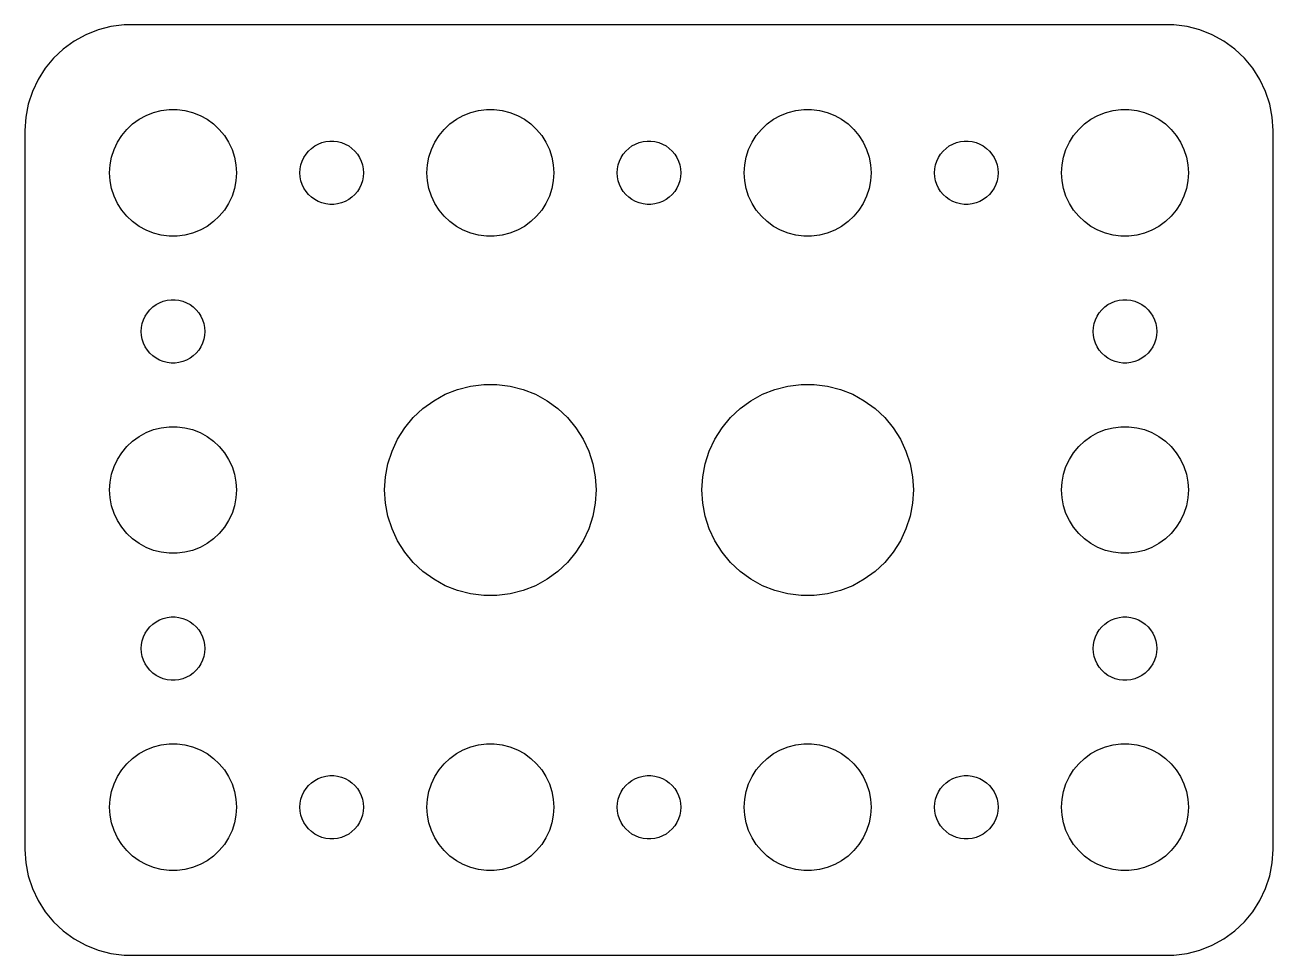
# Model space of a CAD drawing. Header units: metres. Extents: x -29.5 to 29.5, y 32 to 76.
import ezdxf

# ---------------------------------------------------------------- set-up
doc = ezdxf.new("R2010")
doc.units = ezdxf.units.M

msp = doc.modelspace()

# ---------------------------------------------------------------- linework, layer by layer
for p, q in [((-26.6289, 75.5241), (-27.1791, 75.2216)), ((-26.0451, 75.7553), (-26.6289, 75.5241)), ((-25.4369, 75.9114), (-26.0451, 75.7553)), ((-24.8139, 75.9901), (-25.4369, 75.9114)), ((24.8139, 75.9901), (-24.8139, 75.9901)), ((25.4369, 75.9114), (24.8139, 75.9901)), ((26.0451, 75.7553), (25.4369, 75.9114)), ((26.6289, 75.5241), (26.0451, 75.7553)), ((27.1791, 75.2216), (26.6289, 75.5241)), ((-27.1791, 75.2216), (-27.6871, 74.8526)), ((27.6871, 74.8526), (27.1791, 75.2216)), ((-28.1448, 74.4227), (-28.5451, 73.9389)), ((-27.6871, 74.8526), (-28.1448, 74.4227)), ((28.1448, 74.4227), (27.6871, 74.8526)), ((28.5451, 73.9389), (28.1448, 74.4227)), ((-28.5451, 73.9389), (-28.8815, 73.4088)), ((28.8815, 73.4088), (28.5451, 73.9389)), ((-28.8815, 73.4088), (-29.1489, 72.8406)), ((29.1489, 72.8406), (28.8815, 73.4088)), ((-29.1489, 72.8406), (-29.3429, 72.2434)), ((29.3429, 72.2434), (29.1489, 72.8406)), ((-29.3429, 72.2434), (-29.4606, 71.6267)), ((-23.0621, 71.9469), (-22.6884, 71.9941)), ((-22.6884, 71.9941), (-22.3116, 71.9941)), ((-22.3116, 71.9941), (-21.9379, 71.9469)), ((-8.06213, 71.9469), (-7.68837, 71.9941)), ((-7.68837, 71.9941), (-7.31161, 71.9941)), ((-7.31161, 71.9941), (-6.93785, 71.9469)), ((6.93785, 71.9469), (7.31161, 71.9941)), ((7.31161, 71.9941), (7.68837, 71.9941)), ((7.68837, 71.9941), (8.06213, 71.9469)), ((21.9379, 71.9469), (22.3116, 71.9941)), ((22.3116, 71.9941), (22.6884, 71.9941)), ((22.6884, 71.9941), (23.0621, 71.9469)), ((29.4606, 71.6267), (29.3429, 72.2434)), ((-29.4606, 71.6267), (-29.5, 71)), ((-24.4123, 71.3115), (-24.1075, 71.533)), ((-24.1075, 71.533), (-23.7773, 71.7145)), ((-23.7773, 71.7145), (-23.427, 71.8532)), ((-23.427, 71.8532), (-23.0621, 71.9469)), ((-21.9379, 71.9469), (-21.5729, 71.8532)), ((-21.5729, 71.8532), (-21.2227, 71.7145)), ((-21.2227, 71.7145), (-20.8925, 71.533)), ((-20.8925, 71.533), (-20.5877, 71.3115)), ((-9.41226, 71.3115), (-9.10747, 71.533)), ((-9.10747, 71.533), (-8.77733, 71.7145)), ((-8.77733, 71.7145), (-8.42705, 71.8532)), ((-8.42705, 71.8532), (-8.06213, 71.9469)), ((-6.93785, 71.9469), (-6.57294, 71.8532)), ((-6.57294, 71.8532), (-6.22266, 71.7145)), ((-6.22266, 71.7145), (-5.89252, 71.533)), ((-5.89252, 71.533), (-5.58772, 71.3115)), ((5.58772, 71.3115), (5.89252, 71.533)), ((5.89252, 71.533), (6.22266, 71.7145)), ((6.22266, 71.7145), (6.57294, 71.8532)), ((6.57294, 71.8532), (6.93785, 71.9469)), ((8.06213, 71.9469), (8.42705, 71.8532)), ((8.42705, 71.8532), (8.77733, 71.7145)), ((8.77733, 71.7145), (9.10747, 71.533)), ((9.10747, 71.533), (9.41226, 71.3115)), ((20.5877, 71.3115), (20.8925, 71.533)), ((20.8925, 71.533), (21.2227, 71.7145)), ((21.2227, 71.7145), (21.5729, 71.8532)), ((21.5729, 71.8532), (21.9379, 71.9469)), ((23.0621, 71.9469), (23.427, 71.8532)), ((23.427, 71.8532), (23.7773, 71.7145)), ((23.7773, 71.7145), (24.1075, 71.533)), ((24.1075, 71.533), (24.4123, 71.3115)), ((29.5, 71), (29.4606, 71.6267)), ((-29.5, 71), (-29.5, 37)), ((-24.927, 70.7634), (-24.6869, 71.0536)), ((-24.6869, 71.0536), (-24.4123, 71.3115)), ((-20.5877, 71.3115), (-20.3131, 71.0536)), ((-20.3131, 71.0536), (-20.0729, 70.7634)), ((-9.92705, 70.7634), (-9.6869, 71.0536)), ((-9.6869, 71.0536), (-9.41226, 71.3115)), ((-5.58772, 71.3115), (-5.31308, 71.0536)), ((-5.31308, 71.0536), (-5.07294, 70.7634)), ((5.07294, 70.7634), (5.31308, 71.0536)), ((5.31308, 71.0536), (5.58772, 71.3115)), ((9.41226, 71.3115), (9.6869, 71.0536)), ((9.6869, 71.0536), (9.92705, 70.7634)), ((20.0729, 70.7634), (20.3131, 71.0536)), ((20.3131, 71.0536), (20.5877, 71.3115)), ((24.4123, 71.3115), (24.6869, 71.0536)), ((24.6869, 71.0536), (24.927, 70.7634)), ((29.5, 37), (29.5, 71)), ((-25.2893, 70.1044), (-25.1289, 70.4453)), ((-25.1289, 70.4453), (-24.927, 70.7634)), ((-20.0729, 70.7634), (-19.8711, 70.4453)), ((-19.8711, 70.4453), (-19.7107, 70.1044)), ((-15.9561, 70.1558), (-15.8037, 70.2665)), ((-15.8037, 70.2665), (-15.6387, 70.3572)), ((-15.6387, 70.3572), (-15.4635, 70.4266)), ((-15.4635, 70.4266), (-15.2811, 70.4734)), ((-15.2811, 70.4734), (-15.0942, 70.497)), ((-15.0942, 70.497), (-14.9058, 70.497)), ((-14.9058, 70.497), (-14.7189, 70.4734)), ((-14.7189, 70.4734), (-14.5365, 70.4266)), ((-14.5365, 70.4266), (-14.3613, 70.3572)), ((-14.3613, 70.3572), (-14.1963, 70.2665)), ((-14.1963, 70.2665), (-14.0439, 70.1558)), ((-10.2893, 70.1044), (-10.1289, 70.4453)), ((-10.1289, 70.4453), (-9.92705, 70.7634)), ((-5.07294, 70.7634), (-4.87108, 70.4453)), ((-4.87108, 70.4453), (-4.71066, 70.1044)), ((-0.956131, 70.1558), (-0.803726, 70.2665)), ((-0.803726, 70.2665), (-0.638657, 70.3572)), ((-0.638657, 70.3572), (-0.463516, 70.4266)), ((-0.463516, 70.4266), (-0.281067, 70.4734)), ((-0.281067, 70.4734), (-0.094177, 70.497)), ((-0.094177, 70.497), (0.094177, 70.497)), ((0.094177, 70.497), (0.281067, 70.4734)), ((0.281067, 70.4734), (0.463516, 70.4266)), ((0.463516, 70.4266), (0.638657, 70.3572)), ((0.638657, 70.3572), (0.803726, 70.2665)), ((0.803726, 70.2665), (0.956131, 70.1558)), ((4.71066, 70.1044), (4.87108, 70.4453)), ((4.87108, 70.4453), (5.07294, 70.7634)), ((9.92705, 70.7634), (10.1289, 70.4453)), ((10.1289, 70.4453), (10.2893, 70.1044)), ((14.0439, 70.1558), (14.1963, 70.2665)), ((14.1963, 70.2665), (14.3613, 70.3572)), ((14.3613, 70.3572), (14.5365, 70.4266)), ((14.5365, 70.4266), (14.7189, 70.4734)), ((14.7189, 70.4734), (14.9058, 70.497)), ((14.9058, 70.497), (15.0942, 70.497)), ((15.0942, 70.497), (15.2811, 70.4734)), ((15.2811, 70.4734), (15.4635, 70.4266)), ((15.4635, 70.4266), (15.6387, 70.3572)), ((15.6387, 70.3572), (15.8037, 70.2665)), ((15.8037, 70.2665), (15.9561, 70.1558)), ((19.7107, 70.1044), (19.8711, 70.4453)), ((19.8711, 70.4453), (20.0729, 70.7634)), ((24.927, 70.7634), (25.1289, 70.4453)), ((25.1289, 70.4453), (25.2893, 70.1044)), ((-25.4763, 69.376), (-25.4057, 69.7461)), ((-25.4057, 69.7461), (-25.2893, 70.1044)), ((-19.7107, 70.1044), (-19.5942, 69.7461)), ((-19.5942, 69.7461), (-19.5237, 69.376)), ((-16.3947, 69.5522), (-16.3145, 69.7226)), ((-16.3145, 69.7226), (-16.2135, 69.8817)), ((-16.2135, 69.8817), (-16.0934, 70.0268)), ((-16.0934, 70.0268), (-15.9561, 70.1558)), ((-14.0439, 70.1558), (-13.9065, 70.0268)), ((-13.9065, 70.0268), (-13.7865, 69.8817)), ((-13.7865, 69.8817), (-13.6855, 69.7226)), ((-13.6855, 69.7226), (-13.6053, 69.5522)), ((-10.4763, 69.376), (-10.4057, 69.7461)), ((-10.4057, 69.7461), (-10.2893, 70.1044)), ((-4.71066, 70.1044), (-4.59424, 69.7461)), ((-4.59424, 69.7461), (-4.52365, 69.376)), ((-1.39465, 69.5522), (-1.31445, 69.7226)), ((-1.31445, 69.7226), (-1.21352, 69.8817)), ((-1.21352, 69.8817), (-1.09344, 70.0268)), ((-1.09344, 70.0268), (-0.956131, 70.1558)), ((0.956131, 70.1558), (1.09344, 70.0268)), ((1.09344, 70.0268), (1.21352, 69.8817)), ((1.21352, 69.8817), (1.31445, 69.7226)), ((1.31445, 69.7226), (1.39465, 69.5522)), ((4.52365, 69.376), (4.59424, 69.7461)), ((4.59424, 69.7461), (4.71066, 70.1044)), ((10.2893, 70.1044), (10.4057, 69.7461)), ((10.4057, 69.7461), (10.4763, 69.376)), ((13.6053, 69.5522), (13.6855, 69.7226)), ((13.6855, 69.7226), (13.7865, 69.8817)), ((13.7865, 69.8817), (13.9065, 70.0268)), ((13.9065, 70.0268), (14.0439, 70.1558)), ((15.9561, 70.1558), (16.0934, 70.0268)), ((16.0934, 70.0268), (16.2135, 69.8817)), ((16.2135, 69.8817), (16.3145, 69.7226)), ((16.3145, 69.7226), (16.3947, 69.5522)), ((19.5237, 69.376), (19.5942, 69.7461)), ((19.5942, 69.7461), (19.7107, 70.1044)), ((25.2893, 70.1044), (25.4057, 69.7461)), ((25.4057, 69.7461), (25.4763, 69.376)), ((-25.5, 69), (-25.4763, 69.376)), ((-19.5237, 69.376), (-19.5, 69)), ((-16.5, 69), (-16.4882, 69.188)), ((-16.4882, 69.188), (-16.4529, 69.373)), ((-16.4529, 69.373), (-16.3947, 69.5522)), ((-13.6053, 69.5522), (-13.5471, 69.373)), ((-13.5471, 69.373), (-13.5118, 69.188)), ((-13.5118, 69.188), (-13.5, 69)), ((-10.5, 69), (-10.4763, 69.376)), ((-4.52365, 69.376), (-4.5, 69)), ((-1.5, 69), (-1.48816, 69.188)), ((-1.48816, 69.188), (-1.45287, 69.373)), ((-1.45287, 69.373), (-1.39465, 69.5522)), ((1.39465, 69.5522), (1.45287, 69.373)), ((1.45287, 69.373), (1.48816, 69.188)), ((1.48816, 69.188), (1.5, 69)), ((4.5, 69), (4.52365, 69.376)), ((10.4763, 69.376), (10.5, 69)), ((13.5, 69), (13.5118, 69.188)), ((13.5118, 69.188), (13.5471, 69.373)), ((13.5471, 69.373), (13.6053, 69.5522)), ((16.3947, 69.5522), (16.4529, 69.373)), ((16.4529, 69.373), (16.4882, 69.188)), ((16.4882, 69.188), (16.5, 69)), ((19.5, 69), (19.5237, 69.376)), ((25.4763, 69.376), (25.5, 69)), ((-25.4763, 68.624), (-25.5, 69)), ((-25.4057, 68.2539), (-25.4763, 68.624)), ((-19.5237, 68.624), (-19.5942, 68.2539)), ((-19.5, 69), (-19.5237, 68.624)), ((-16.4882, 68.812), (-16.5, 69)), ((-16.4529, 68.627), (-16.4882, 68.812)), ((-16.3947, 68.4478), (-16.4529, 68.627)), ((-16.3145, 68.2774), (-16.3947, 68.4478)), ((-13.6053, 68.4478), (-13.6855, 68.2774)), ((-13.5471, 68.627), (-13.6053, 68.4478)), ((-13.5118, 68.812), (-13.5471, 68.627)), ((-13.5, 69), (-13.5118, 68.812)), ((-10.4763, 68.624), (-10.5, 69)), ((-10.4057, 68.2539), (-10.4763, 68.624)), ((-4.52365, 68.624), (-4.59424, 68.2539)), ((-4.5, 69), (-4.52365, 68.624)), ((-1.48816, 68.812), (-1.5, 69)), ((-1.45287, 68.627), (-1.48816, 68.812)), ((-1.39465, 68.4478), (-1.45287, 68.627)), ((-1.31445, 68.2774), (-1.39465, 68.4478)), ((1.39465, 68.4478), (1.31445, 68.2774)), ((1.45287, 68.627), (1.39465, 68.4478)), ((1.48816, 68.812), (1.45287, 68.627)), ((1.5, 69), (1.48816, 68.812)), ((4.52365, 68.624), (4.5, 69)), ((4.59424, 68.2539), (4.52365, 68.624)), ((10.4763, 68.624), (10.4057, 68.2539)), ((10.5, 69), (10.4763, 68.624)), ((13.5118, 68.812), (13.5, 69)), ((13.5471, 68.627), (13.5118, 68.812)), ((13.6053, 68.4478), (13.5471, 68.627)), ((13.6855, 68.2774), (13.6053, 68.4478)), ((16.3947, 68.4478), (16.3145, 68.2774)), ((16.4529, 68.627), (16.3947, 68.4478)), ((16.4882, 68.812), (16.4529, 68.627)), ((16.5, 69), (16.4882, 68.812)), ((19.5237, 68.624), (19.5, 69)), ((19.5942, 68.2539), (19.5237, 68.624)), ((25.4763, 68.624), (25.4057, 68.2539)), ((25.5, 69), (25.4763, 68.624)), ((-25.2893, 67.8956), (-25.4057, 68.2539)), ((-25.1289, 67.5547), (-25.2893, 67.8956)), ((-19.7107, 67.8956), (-19.8711, 67.5547)), ((-19.5942, 68.2539), (-19.7107, 67.8956)), ((-16.2135, 68.1183), (-16.3145, 68.2774)), ((-16.0934, 67.9732), (-16.2135, 68.1183)), ((-15.9561, 67.8442), (-16.0934, 67.9732)), ((-13.9065, 67.9732), (-14.0439, 67.8442)), ((-13.7865, 68.1183), (-13.9065, 67.9732)), ((-13.6855, 68.2774), (-13.7865, 68.1183)), ((-10.2893, 67.8956), (-10.4057, 68.2539)), ((-10.1289, 67.5547), (-10.2893, 67.8956)), ((-4.71066, 67.8956), (-4.87108, 67.5547)), ((-4.59424, 68.2539), (-4.71066, 67.8956)), ((-1.21352, 68.1183), (-1.31445, 68.2774)), ((-1.09344, 67.9732), (-1.21352, 68.1183)), ((-0.956131, 67.8442), (-1.09344, 67.9732)), ((1.09344, 67.9732), (0.956131, 67.8442)), ((1.21352, 68.1183), (1.09344, 67.9732)), ((1.31445, 68.2774), (1.21352, 68.1183)), ((4.71066, 67.8956), (4.59424, 68.2539)), ((4.87108, 67.5547), (4.71066, 67.8956)), ((10.2893, 67.8956), (10.1289, 67.5547)), ((10.4057, 68.2539), (10.2893, 67.8956)), ((13.7865, 68.1183), (13.6855, 68.2774)), ((13.9065, 67.9732), (13.7865, 68.1183)), ((14.0439, 67.8442), (13.9065, 67.9732)), ((16.0934, 67.9732), (15.9561, 67.8442)), ((16.2135, 68.1183), (16.0934, 67.9732)), ((16.3145, 68.2774), (16.2135, 68.1183)), ((19.7107, 67.8956), (19.5942, 68.2539)), ((19.8711, 67.5547), (19.7107, 67.8956)), ((25.2893, 67.8956), (25.1289, 67.5547)), ((25.4057, 68.2539), (25.2893, 67.8956)), ((-24.927, 67.2366), (-25.1289, 67.5547)), ((-19.8711, 67.5547), (-20.0729, 67.2366)), ((-15.8037, 67.7335), (-15.9561, 67.8442)), ((-15.6387, 67.6427), (-15.8037, 67.7335)), ((-15.4635, 67.5734), (-15.6387, 67.6427)), ((-15.2811, 67.5266), (-15.4635, 67.5734)), ((-15.0942, 67.5029), (-15.2811, 67.5266)), ((-14.9058, 67.5029), (-15.0942, 67.5029)), ((-14.7189, 67.5266), (-14.9058, 67.5029)), ((-14.5365, 67.5734), (-14.7189, 67.5266)), ((-14.3613, 67.6427), (-14.5365, 67.5734)), ((-14.1963, 67.7335), (-14.3613, 67.6427)), ((-14.0439, 67.8442), (-14.1963, 67.7335)), ((-9.92705, 67.2366), (-10.1289, 67.5547)), ((-4.87108, 67.5547), (-5.07294, 67.2366)), ((-0.803726, 67.7335), (-0.956131, 67.8442)), ((-0.638657, 67.6427), (-0.803726, 67.7335)), ((-0.463516, 67.5734), (-0.638657, 67.6427)), ((-0.281067, 67.5266), (-0.463516, 67.5734)), ((-0.094177, 67.5029), (-0.281067, 67.5266)), ((0.094177, 67.5029), (-0.094177, 67.5029)), ((0.281067, 67.5266), (0.094177, 67.5029)), ((0.463516, 67.5734), (0.281067, 67.5266)), ((0.638657, 67.6427), (0.463516, 67.5734)), ((0.803726, 67.7335), (0.638657, 67.6427)), ((0.956131, 67.8442), (0.803726, 67.7335)), ((5.07294, 67.2366), (4.87108, 67.5547)), ((10.1289, 67.5547), (9.92705, 67.2366)), ((14.1963, 67.7335), (14.0439, 67.8442)), ((14.3613, 67.6427), (14.1963, 67.7335)), ((14.5365, 67.5734), (14.3613, 67.6427)), ((14.7189, 67.5266), (14.5365, 67.5734)), ((14.9058, 67.5029), (14.7189, 67.5266)), ((15.0942, 67.5029), (14.9058, 67.5029)), ((15.2811, 67.5266), (15.0942, 67.5029)), ((15.4635, 67.5734), (15.2811, 67.5266)), ((15.6387, 67.6427), (15.4635, 67.5734)), ((15.8037, 67.7335), (15.6387, 67.6427)), ((15.9561, 67.8442), (15.8037, 67.7335)), ((20.0729, 67.2366), (19.8711, 67.5547)), ((25.1289, 67.5547), (24.927, 67.2366)), ((-24.6869, 66.9464), (-24.927, 67.2366)), ((-24.4123, 66.6884), (-24.6869, 66.9464)), ((-24.1075, 66.467), (-24.4123, 66.6884)), ((-20.5877, 66.6884), (-20.8925, 66.467)), ((-20.3131, 66.9464), (-20.5877, 66.6884)), ((-20.0729, 67.2366), (-20.3131, 66.9464)), ((-9.6869, 66.9464), (-9.92705, 67.2366)), ((-9.41226, 66.6884), (-9.6869, 66.9464)), ((-9.10747, 66.467), (-9.41226, 66.6884)), ((-5.58772, 66.6884), (-5.89252, 66.467)), ((-5.31308, 66.9464), (-5.58772, 66.6884)), ((-5.07294, 67.2366), (-5.31308, 66.9464)), ((5.31308, 66.9464), (5.07294, 67.2366)), ((5.58772, 66.6884), (5.31308, 66.9464)), ((5.89252, 66.467), (5.58772, 66.6884)), ((9.41226, 66.6884), (9.10747, 66.467)), ((9.6869, 66.9464), (9.41226, 66.6884)), ((9.92705, 67.2366), (9.6869, 66.9464)), ((20.3131, 66.9464), (20.0729, 67.2366)), ((20.5877, 66.6884), (20.3131, 66.9464)), ((20.8925, 66.467), (20.5877, 66.6884)), ((24.4123, 66.6884), (24.1075, 66.467)), ((24.6869, 66.9464), (24.4123, 66.6884)), ((24.927, 67.2366), (24.6869, 66.9464)), ((-23.7773, 66.2855), (-24.1075, 66.467)), ((-23.427, 66.1468), (-23.7773, 66.2855)), ((-23.0621, 66.0531), (-23.427, 66.1468)), ((-21.5729, 66.1468), (-21.9379, 66.0531)), ((-21.2227, 66.2855), (-21.5729, 66.1468)), ((-20.8925, 66.467), (-21.2227, 66.2855)), ((-8.77733, 66.2855), (-9.10747, 66.467)), ((-8.42705, 66.1468), (-8.77733, 66.2855)), ((-8.06213, 66.0531), (-8.42705, 66.1468)), ((-6.57294, 66.1468), (-6.93785, 66.0531)), ((-6.22266, 66.2855), (-6.57294, 66.1468)), ((-5.89252, 66.467), (-6.22266, 66.2855)), ((6.22266, 66.2855), (5.89252, 66.467)), ((6.57294, 66.1468), (6.22266, 66.2855)), ((6.93785, 66.0531), (6.57294, 66.1468)), ((8.42705, 66.1468), (8.06213, 66.0531)), ((8.77733, 66.2855), (8.42705, 66.1468)), ((9.10747, 66.467), (8.77733, 66.2855)), ((21.2227, 66.2855), (20.8925, 66.467)), ((21.5729, 66.1468), (21.2227, 66.2855)), ((21.9379, 66.0531), (21.5729, 66.1468)), ((23.427, 66.1468), (23.0621, 66.0531)), ((23.7773, 66.2855), (23.427, 66.1468)), ((24.1075, 66.467), (23.7773, 66.2855)), ((-22.6884, 66.0059), (-23.0621, 66.0531)), ((-22.3116, 66.0059), (-22.6884, 66.0059)), ((-21.9379, 66.0531), (-22.3116, 66.0059)), ((-7.68837, 66.0059), (-8.06213, 66.0531)), ((-7.31161, 66.0059), (-7.68837, 66.0059)), ((-6.93785, 66.0531), (-7.31161, 66.0059)), ((7.31161, 66.0059), (6.93785, 66.0531)), ((7.68837, 66.0059), (7.31161, 66.0059)), ((8.06213, 66.0531), (7.68837, 66.0059)), ((22.3116, 66.0059), (21.9379, 66.0531)), ((22.6884, 66.0059), (22.3116, 66.0059)), ((23.0621, 66.0531), (22.6884, 66.0059)), ((-23.5934, 62.5268), (-23.4561, 62.6558)), ((-23.4561, 62.6558), (-23.3037, 62.7665)), ((-23.3037, 62.7665), (-23.1387, 62.8572)), ((-23.1387, 62.8572), (-22.9635, 62.9266)), ((-22.9635, 62.9266), (-22.7811, 62.9734)), ((-22.7811, 62.9734), (-22.5942, 62.997)), ((-22.5942, 62.997), (-22.4058, 62.997)), ((-22.4058, 62.997), (-22.2189, 62.9734)), ((-22.2189, 62.9734), (-22.0365, 62.9266)), ((-22.0365, 62.9266), (-21.8613, 62.8572)), ((-21.8613, 62.8572), (-21.6963, 62.7665)), ((-21.6963, 62.7665), (-21.5439, 62.6558)), ((-21.5439, 62.6558), (-21.4065, 62.5268)), ((21.4065, 62.5268), (21.5439, 62.6558)), ((21.5439, 62.6558), (21.6963, 62.7665)), ((21.6963, 62.7665), (21.8613, 62.8572)), ((21.8613, 62.8572), (22.0365, 62.9266)), ((22.0365, 62.9266), (22.2189, 62.9734)), ((22.2189, 62.9734), (22.4058, 62.997)), ((22.4058, 62.997), (22.5942, 62.997)), ((22.5942, 62.997), (22.7811, 62.9734)), ((22.7811, 62.9734), (22.9635, 62.9266)), ((22.9635, 62.9266), (23.1387, 62.8572)), ((23.1387, 62.8572), (23.3037, 62.7665)), ((23.3037, 62.7665), (23.4561, 62.6558)), ((23.4561, 62.6558), (23.5934, 62.5268)), ((-23.9529, 61.873), (-23.8947, 62.0522)), ((-23.8947, 62.0522), (-23.8145, 62.2226)), ((-23.8145, 62.2226), (-23.7135, 62.3817)), ((-23.7135, 62.3817), (-23.5934, 62.5268)), ((-21.4065, 62.5268), (-21.2865, 62.3817)), ((-21.2865, 62.3817), (-21.1855, 62.2226)), ((-21.1855, 62.2226), (-21.1053, 62.0522)), ((-21.1053, 62.0522), (-21.0471, 61.873)), ((21.0471, 61.873), (21.1053, 62.0522)), ((21.1053, 62.0522), (21.1855, 62.2226)), ((21.1855, 62.2226), (21.2865, 62.3817)), ((21.2865, 62.3817), (21.4065, 62.5268)), ((23.5934, 62.5268), (23.7135, 62.3817)), ((23.7135, 62.3817), (23.8145, 62.2226)), ((23.8145, 62.2226), (23.8947, 62.0522)), ((23.8947, 62.0522), (23.9529, 61.873)), ((-24, 61.5), (-23.9882, 61.688)), ((-23.9882, 61.312), (-24, 61.5)), ((-23.9882, 61.688), (-23.9529, 61.873)), ((-21.0471, 61.873), (-21.0118, 61.688)), ((-21.0118, 61.688), (-21, 61.5)), ((-21, 61.5), (-21.0118, 61.312)), ((21, 61.5), (21.0118, 61.688)), ((21.0118, 61.312), (21, 61.5)), ((21.0118, 61.688), (21.0471, 61.873)), ((23.9529, 61.873), (23.9882, 61.688)), ((23.9882, 61.688), (24, 61.5)), ((24, 61.5), (23.9882, 61.312)), ((-23.9529, 61.127), (-23.9882, 61.312)), ((-23.8947, 60.9478), (-23.9529, 61.127)), ((-23.8145, 60.7774), (-23.8947, 60.9478)), ((-23.7135, 60.6183), (-23.8145, 60.7774)), ((-21.1855, 60.7774), (-21.2865, 60.6183)), ((-21.1053, 60.9478), (-21.1855, 60.7774)), ((-21.0471, 61.127), (-21.1053, 60.9478)), ((-21.0118, 61.312), (-21.0471, 61.127)), ((21.0471, 61.127), (21.0118, 61.312)), ((21.1053, 60.9478), (21.0471, 61.127)), ((21.1855, 60.7774), (21.1053, 60.9478)), ((21.2865, 60.6183), (21.1855, 60.7774)), ((23.8145, 60.7774), (23.7135, 60.6183)), ((23.8947, 60.9478), (23.8145, 60.7774)), ((23.9529, 61.127), (23.8947, 60.9478)), ((23.9882, 61.312), (23.9529, 61.127)), ((-23.5934, 60.4732), (-23.7135, 60.6183)), ((-23.4561, 60.3442), (-23.5934, 60.4732)), ((-23.3037, 60.2335), (-23.4561, 60.3442)), ((-23.1387, 60.1427), (-23.3037, 60.2335)), ((-21.6963, 60.2335), (-21.8613, 60.1427)), ((-21.5439, 60.3442), (-21.6963, 60.2335)), ((-21.4065, 60.4732), (-21.5439, 60.3442)), ((-21.2865, 60.6183), (-21.4065, 60.4732)), ((21.4065, 60.4732), (21.2865, 60.6183)), ((21.5439, 60.3442), (21.4065, 60.4732)), ((21.6963, 60.2335), (21.5439, 60.3442)), ((21.8613, 60.1427), (21.6963, 60.2335)), ((23.3037, 60.2335), (23.1387, 60.1427)), ((23.4561, 60.3442), (23.3037, 60.2335)), ((23.5934, 60.4732), (23.4561, 60.3442)), ((23.7135, 60.6183), (23.5934, 60.4732)), ((-22.9635, 60.0734), (-23.1387, 60.1427)), ((-22.7811, 60.0266), (-22.9635, 60.0734)), ((-22.5942, 60.0029), (-22.7811, 60.0266)), ((-22.4058, 60.0029), (-22.5942, 60.0029)), ((-22.2189, 60.0266), (-22.4058, 60.0029)), ((-22.0365, 60.0734), (-22.2189, 60.0266)), ((-21.8613, 60.1427), (-22.0365, 60.0734)), ((22.0365, 60.0734), (21.8613, 60.1427)), ((22.2189, 60.0266), (22.0365, 60.0734)), ((22.4058, 60.0029), (22.2189, 60.0266)), ((22.5942, 60.0029), (22.4058, 60.0029)), ((22.7811, 60.0266), (22.5942, 60.0029)), ((22.9635, 60.0734), (22.7811, 60.0266)), ((23.1387, 60.1427), (22.9635, 60.0734)), ((-10.1791, 58.2216), (-9.62889, 58.5241)), ((-9.62889, 58.5241), (-9.04507, 58.7553)), ((-9.04507, 58.7553), (-8.4369, 58.9114)), ((-8.4369, 58.9114), (-7.81395, 58.9901)), ((-7.81395, 58.9901), (-7.18604, 58.9901)), ((-7.18604, 58.9901), (-6.56308, 58.9114)), ((-6.56308, 58.9114), (-5.95491, 58.7553)), ((-5.95491, 58.7553), (-5.37109, 58.5241)), ((-5.37109, 58.5241), (-4.82086, 58.2216)), ((4.82086, 58.2216), (5.37109, 58.5241)), ((5.37109, 58.5241), (5.95491, 58.7553)), ((5.95491, 58.7553), (6.56308, 58.9114)), ((6.56308, 58.9114), (7.18604, 58.9901)), ((7.18604, 58.9901), (7.81395, 58.9901)), ((7.81395, 58.9901), (8.4369, 58.9114)), ((8.4369, 58.9114), (9.04507, 58.7553)), ((9.04507, 58.7553), (9.62889, 58.5241)), ((9.62889, 58.5241), (10.1791, 58.2216)), ((-11.1448, 57.4227), (-10.6871, 57.8526)), ((-10.6871, 57.8526), (-10.1791, 58.2216)), ((-4.82086, 58.2216), (-4.31287, 57.8526)), ((-4.31287, 57.8526), (-3.85515, 57.4227)), ((3.85515, 57.4227), (4.31287, 57.8526)), ((4.31287, 57.8526), (4.82086, 58.2216)), ((10.1791, 58.2216), (10.6871, 57.8526)), ((10.6871, 57.8526), (11.1448, 57.4227)), ((-11.5451, 56.9389), (-11.1448, 57.4227)), ((-3.85515, 57.4227), (-3.45491, 56.9389)), ((3.45491, 56.9389), (3.85515, 57.4227)), ((11.1448, 57.4227), (11.5451, 56.9389)), ((-24.1075, 56.533), (-23.7773, 56.7145)), ((-23.7773, 56.7145), (-23.427, 56.8532)), ((-23.427, 56.8532), (-23.0621, 56.9469)), ((-23.0621, 56.9469), (-22.6884, 56.9941)), ((-22.6884, 56.9941), (-22.3116, 56.9941)), ((-22.3116, 56.9941), (-21.9379, 56.9469)), ((-21.9379, 56.9469), (-21.5729, 56.8532)), ((-21.5729, 56.8532), (-21.2227, 56.7145)), ((-21.2227, 56.7145), (-20.8925, 56.533)), ((-11.8815, 56.4088), (-11.5451, 56.9389)), ((-3.45491, 56.9389), (-3.11845, 56.4088)), ((3.11845, 56.4088), (3.45491, 56.9389)), ((11.5451, 56.9389), (11.8815, 56.4088)), ((20.8925, 56.533), (21.2227, 56.7145)), ((21.2227, 56.7145), (21.5729, 56.8532)), ((21.5729, 56.8532), (21.9379, 56.9469)), ((21.9379, 56.9469), (22.3116, 56.9941)), ((22.3116, 56.9941), (22.6884, 56.9941)), ((22.6884, 56.9941), (23.0621, 56.9469)), ((23.0621, 56.9469), (23.427, 56.8532)), ((23.427, 56.8532), (23.7773, 56.7145)), ((23.7773, 56.7145), (24.1075, 56.533)), ((-24.927, 55.7634), (-24.6869, 56.0536)), ((-24.6869, 56.0536), (-24.4123, 56.3115)), ((-24.4123, 56.3115), (-24.1075, 56.533)), ((-20.8925, 56.533), (-20.5877, 56.3115)), ((-20.5877, 56.3115), (-20.3131, 56.0536)), ((-20.3131, 56.0536), (-20.0729, 55.7634)), ((-12.1489, 55.8406), (-11.8815, 56.4088)), ((-3.11845, 56.4088), (-2.8511, 55.8406)), ((2.8511, 55.8406), (3.11845, 56.4088)), ((11.8815, 56.4088), (12.1489, 55.8406)), ((20.0729, 55.7634), (20.3131, 56.0536)), ((20.3131, 56.0536), (20.5877, 56.3115)), ((20.5877, 56.3115), (20.8925, 56.533)), ((24.1075, 56.533), (24.4123, 56.3115)), ((24.4123, 56.3115), (24.6869, 56.0536)), ((24.6869, 56.0536), (24.927, 55.7634)), ((-25.1289, 55.4453), (-24.927, 55.7634)), ((-20.0729, 55.7634), (-19.8711, 55.4453)), ((-12.3429, 55.2434), (-12.1489, 55.8406)), ((-2.8511, 55.8406), (-2.65707, 55.2434)), ((2.65707, 55.2434), (2.8511, 55.8406)), ((12.1489, 55.8406), (12.3429, 55.2434)), ((19.8711, 55.4453), (20.0729, 55.7634)), ((24.927, 55.7634), (25.1289, 55.4453)), ((-25.4057, 54.7461), (-25.2893, 55.1044)), ((-25.2893, 55.1044), (-25.1289, 55.4453)), ((-19.8711, 55.4453), (-19.7107, 55.1044)), ((-19.7107, 55.1044), (-19.5942, 54.7461)), ((-12.4606, 54.6267), (-12.3429, 55.2434)), ((-2.65707, 55.2434), (-2.53941, 54.6267)), ((2.53941, 54.6267), (2.65707, 55.2434)), ((12.3429, 55.2434), (12.4606, 54.6267)), ((19.5942, 54.7461), (19.7107, 55.1044)), ((19.7107, 55.1044), (19.8711, 55.4453)), ((25.1289, 55.4453), (25.2893, 55.1044)), ((25.2893, 55.1044), (25.4057, 54.7461)), ((-25.5, 54), (-25.4763, 54.376)), ((-25.4763, 54.376), (-25.4057, 54.7461)), ((-19.5942, 54.7461), (-19.5237, 54.376)), ((-19.5237, 54.376), (-19.5, 54)), ((-12.5, 54), (-12.4606, 54.6267)), ((-2.53941, 54.6267), (-2.5, 54)), ((2.5, 54), (2.53941, 54.6267)), ((12.4606, 54.6267), (12.5, 54)), ((19.5, 54), (19.5237, 54.376)), ((19.5237, 54.376), (19.5942, 54.7461)), ((25.4057, 54.7461), (25.4763, 54.376)), ((25.4763, 54.376), (25.5, 54)), ((-25.4763, 53.624), (-25.5, 54)), ((-19.5, 54), (-19.5237, 53.624)), ((-12.4606, 53.3733), (-12.5, 54)), ((-2.5, 54), (-2.53941, 53.3733)), ((2.53941, 53.3733), (2.5, 54)), ((12.5, 54), (12.4606, 53.3733)), ((19.5237, 53.624), (19.5, 54)), ((25.5, 54), (25.4763, 53.624)), ((-25.4057, 53.2539), (-25.4763, 53.624)), ((-25.2893, 52.8956), (-25.4057, 53.2539)), ((-19.5942, 53.2539), (-19.7107, 52.8956)), ((-19.5237, 53.624), (-19.5942, 53.2539)), ((-12.3429, 52.7566), (-12.4606, 53.3733)), ((-2.53941, 53.3733), (-2.65707, 52.7566)), ((2.65707, 52.7566), (2.53941, 53.3733)), ((12.4606, 53.3733), (12.3429, 52.7566)), ((19.5942, 53.2539), (19.5237, 53.624)), ((19.7107, 52.8956), (19.5942, 53.2539)), ((25.4057, 53.2539), (25.2893, 52.8956)), ((25.4763, 53.624), (25.4057, 53.2539)), ((-25.1289, 52.5547), (-25.2893, 52.8956)), ((-24.927, 52.2366), (-25.1289, 52.5547)), ((-19.8711, 52.5547), (-20.0729, 52.2366)), ((-19.7107, 52.8956), (-19.8711, 52.5547)), ((-12.1489, 52.1594), (-12.3429, 52.7566)), ((-2.65707, 52.7566), (-2.8511, 52.1594)), ((2.8511, 52.1594), (2.65707, 52.7566)), ((12.3429, 52.7566), (12.1489, 52.1594)), ((19.8711, 52.5547), (19.7107, 52.8956)), ((20.0729, 52.2366), (19.8711, 52.5547)), ((25.1289, 52.5547), (24.927, 52.2366)), ((25.2893, 52.8956), (25.1289, 52.5547)), ((-24.6869, 51.9464), (-24.927, 52.2366)), ((-24.4123, 51.6885), (-24.6869, 51.9464)), ((-20.3131, 51.9464), (-20.5877, 51.6885)), ((-20.0729, 52.2366), (-20.3131, 51.9464)), ((-11.8815, 51.5912), (-12.1489, 52.1594)), ((-2.8511, 52.1594), (-3.11845, 51.5912)), ((3.11845, 51.5912), (2.8511, 52.1594)), ((12.1489, 52.1594), (11.8815, 51.5912)), ((20.3131, 51.9464), (20.0729, 52.2366)), ((20.5877, 51.6885), (20.3131, 51.9464)), ((24.6869, 51.9464), (24.4123, 51.6885)), ((24.927, 52.2366), (24.6869, 51.9464)), ((-24.1075, 51.467), (-24.4123, 51.6885)), ((-23.7773, 51.2855), (-24.1075, 51.467)), ((-20.8925, 51.467), (-21.2227, 51.2855)), ((-20.5877, 51.6885), (-20.8925, 51.467)), ((-11.5451, 51.0611), (-11.8815, 51.5912)), ((-3.11845, 51.5912), (-3.45491, 51.0611)), ((3.45491, 51.0611), (3.11845, 51.5912)), ((11.8815, 51.5912), (11.5451, 51.0611)), ((20.8925, 51.467), (20.5877, 51.6885)), ((21.2227, 51.2855), (20.8925, 51.467)), ((24.1075, 51.467), (23.7773, 51.2855)), ((24.4123, 51.6885), (24.1075, 51.467)), ((-23.427, 51.1468), (-23.7773, 51.2855)), ((-23.0621, 51.0531), (-23.427, 51.1468)), ((-22.6884, 51.0059), (-23.0621, 51.0531)), ((-22.3116, 51.0059), (-22.6884, 51.0059)), ((-21.9379, 51.0531), (-22.3116, 51.0059)), ((-21.5729, 51.1468), (-21.9379, 51.0531)), ((-21.2227, 51.2855), (-21.5729, 51.1468)), ((-11.1448, 50.5773), (-11.5451, 51.0611)), ((-3.45491, 51.0611), (-3.85515, 50.5773)), ((3.85515, 50.5773), (3.45491, 51.0611)), ((11.5451, 51.0611), (11.1448, 50.5773)), ((21.5729, 51.1468), (21.2227, 51.2855)), ((21.9379, 51.0531), (21.5729, 51.1468)), ((22.3116, 51.0059), (21.9379, 51.0531)), ((22.6884, 51.0059), (22.3116, 51.0059)), ((23.0621, 51.0531), (22.6884, 51.0059)), ((23.427, 51.1468), (23.0621, 51.0531)), ((23.7773, 51.2855), (23.427, 51.1468)), ((-10.6871, 50.1474), (-11.1448, 50.5773)), ((-3.85515, 50.5773), (-4.31287, 50.1474)), ((4.31287, 50.1474), (3.85515, 50.5773)), ((11.1448, 50.5773), (10.6871, 50.1474)), ((-10.1791, 49.7784), (-10.6871, 50.1474)), ((-9.62889, 49.4759), (-10.1791, 49.7784)), ((-4.82086, 49.7784), (-5.37109, 49.4759)), ((-4.31287, 50.1474), (-4.82086, 49.7784)), ((4.82086, 49.7784), (4.31287, 50.1474)), ((5.37109, 49.4759), (4.82086, 49.7784)), ((10.1791, 49.7784), (9.62889, 49.4759)), ((10.6871, 50.1474), (10.1791, 49.7784)), ((-9.04507, 49.2447), (-9.62889, 49.4759)), ((-8.4369, 49.0886), (-9.04507, 49.2447)), ((-7.81395, 49.0099), (-8.4369, 49.0886)), ((-7.18604, 49.0099), (-7.81395, 49.0099)), ((-6.56308, 49.0886), (-7.18604, 49.0099)), ((-5.95491, 49.2447), (-6.56308, 49.0886)), ((-5.37109, 49.4759), (-5.95491, 49.2447)), ((5.95491, 49.2447), (5.37109, 49.4759)), ((6.56308, 49.0886), (5.95491, 49.2447)), ((7.18604, 49.0099), (6.56308, 49.0886)), ((7.81395, 49.0099), (7.18604, 49.0099)), ((8.4369, 49.0886), (7.81395, 49.0099)), ((9.04507, 49.2447), (8.4369, 49.0886)), ((9.62889, 49.4759), (9.04507, 49.2447)), ((-23.3037, 47.7665), (-23.1387, 47.8573)), ((-23.1387, 47.8573), (-22.9635, 47.9266)), ((-22.9635, 47.9266), (-22.7811, 47.9734)), ((-22.7811, 47.9734), (-22.5942, 47.9971)), ((-22.5942, 47.9971), (-22.4058, 47.9971)), ((-22.4058, 47.9971), (-22.2189, 47.9734)), ((-22.2189, 47.9734), (-22.0365, 47.9266)), ((-22.0365, 47.9266), (-21.8613, 47.8573)), ((-21.8613, 47.8573), (-21.6963, 47.7665)), ((21.6963, 47.7665), (21.8613, 47.8573)), ((21.8613, 47.8573), (22.0365, 47.9266)), ((22.0365, 47.9266), (22.2189, 47.9734)), ((22.2189, 47.9734), (22.4058, 47.9971)), ((22.4058, 47.9971), (22.5942, 47.9971)), ((22.5942, 47.9971), (22.7811, 47.9734)), ((22.7811, 47.9734), (22.9635, 47.9266)), ((22.9635, 47.9266), (23.1387, 47.8573)), ((23.1387, 47.8573), (23.3037, 47.7665)), ((-23.8947, 47.0522), (-23.8145, 47.2226)), ((-23.8145, 47.2226), (-23.7135, 47.3817)), ((-23.7135, 47.3817), (-23.5934, 47.5268)), ((-23.5934, 47.5268), (-23.4561, 47.6558)), ((-23.4561, 47.6558), (-23.3037, 47.7665)), ((-21.6963, 47.7665), (-21.5439, 47.6558)), ((-21.5439, 47.6558), (-21.4065, 47.5268)), ((-21.4065, 47.5268), (-21.2865, 47.3817)), ((-21.2865, 47.3817), (-21.1855, 47.2226)), ((-21.1855, 47.2226), (-21.1053, 47.0522)), ((21.1053, 47.0522), (21.1855, 47.2226)), ((21.1855, 47.2226), (21.2865, 47.3817)), ((21.2865, 47.3817), (21.4065, 47.5268)), ((21.4065, 47.5268), (21.5439, 47.6558)), ((21.5439, 47.6558), (21.6963, 47.7665)), ((23.3037, 47.7665), (23.4561, 47.6558)), ((23.4561, 47.6558), (23.5934, 47.5268)), ((23.5934, 47.5268), (23.7135, 47.3817)), ((23.7135, 47.3817), (23.8145, 47.2226)), ((23.8145, 47.2226), (23.8947, 47.0522)), ((-24, 46.5), (-23.9882, 46.688)), ((-23.9882, 46.688), (-23.9529, 46.873)), ((-23.9529, 46.873), (-23.8947, 47.0522)), ((-21.1053, 47.0522), (-21.0471, 46.873)), ((-21.0471, 46.873), (-21.0118, 46.688)), ((-21.0118, 46.688), (-21, 46.5)), ((21, 46.5), (21.0118, 46.688)), ((21.0118, 46.688), (21.0471, 46.873)), ((21.0471, 46.873), (21.1053, 47.0522)), ((23.8947, 47.0522), (23.9529, 46.873)), ((23.9529, 46.873), (23.9882, 46.688)), ((23.9882, 46.688), (24, 46.5)), ((-23.9882, 46.312), (-24, 46.5)), ((-23.9529, 46.127), (-23.9882, 46.312)), ((-23.8947, 45.9478), (-23.9529, 46.127)), ((-21.0471, 46.127), (-21.1053, 45.9478)), ((-21.0118, 46.312), (-21.0471, 46.127)), ((-21, 46.5), (-21.0118, 46.312)), ((21.0118, 46.312), (21, 46.5)), ((21.0471, 46.127), (21.0118, 46.312)), ((21.1053, 45.9478), (21.0471, 46.127)), ((23.9529, 46.127), (23.8947, 45.9478)), ((23.9882, 46.312), (23.9529, 46.127)), ((24, 46.5), (23.9882, 46.312)), ((-23.8145, 45.7774), (-23.8947, 45.9478)), ((-23.7135, 45.6183), (-23.8145, 45.7774)), ((-23.5934, 45.4732), (-23.7135, 45.6183)), ((-23.4561, 45.3442), (-23.5934, 45.4732)), ((-21.4065, 45.4732), (-21.5439, 45.3442)), ((-21.2865, 45.6183), (-21.4065, 45.4732)), ((-21.1855, 45.7774), (-21.2865, 45.6183)), ((-21.1053, 45.9478), (-21.1855, 45.7774)), ((21.1855, 45.7774), (21.1053, 45.9478)), ((21.2865, 45.6183), (21.1855, 45.7774)), ((21.4065, 45.4732), (21.2865, 45.6183)), ((21.5439, 45.3442), (21.4065, 45.4732)), ((23.5934, 45.4732), (23.4561, 45.3442)), ((23.7135, 45.6183), (23.5934, 45.4732)), ((23.8145, 45.7774), (23.7135, 45.6183)), ((23.8947, 45.9478), (23.8145, 45.7774)), ((-23.3037, 45.2335), (-23.4561, 45.3442)), ((-23.1387, 45.1428), (-23.3037, 45.2335)), ((-22.9635, 45.0734), (-23.1387, 45.1428)), ((-22.7811, 45.0266), (-22.9635, 45.0734)), ((-22.5942, 45.003), (-22.7811, 45.0266)), ((-22.4058, 45.003), (-22.5942, 45.003)), ((-22.2189, 45.0266), (-22.4058, 45.003)), ((-22.0365, 45.0734), (-22.2189, 45.0266)), ((-21.8613, 45.1428), (-22.0365, 45.0734)), ((-21.6963, 45.2335), (-21.8613, 45.1428)), ((-21.5439, 45.3442), (-21.6963, 45.2335)), ((21.6963, 45.2335), (21.5439, 45.3442)), ((21.8613, 45.1428), (21.6963, 45.2335)), ((22.0365, 45.0734), (21.8613, 45.1428)), ((22.2189, 45.0266), (22.0365, 45.0734)), ((22.4058, 45.003), (22.2189, 45.0266)), ((22.5942, 45.003), (22.4058, 45.003)), ((22.7811, 45.0266), (22.5942, 45.003)), ((22.9635, 45.0734), (22.7811, 45.0266)), ((23.1387, 45.1428), (22.9635, 45.0734)), ((23.3037, 45.2335), (23.1387, 45.1428)), ((23.4561, 45.3442), (23.3037, 45.2335)), ((-23.427, 41.8532), (-23.0621, 41.9469)), ((-23.0621, 41.9469), (-22.6884, 41.9941)), ((-22.6884, 41.9941), (-22.3116, 41.9941)), ((-22.3116, 41.9941), (-21.9379, 41.9469)), ((-21.9379, 41.9469), (-21.5729, 41.8532)), ((-8.42705, 41.8532), (-8.06213, 41.9469)), ((-8.06213, 41.9469), (-7.68837, 41.9941)), ((-7.68837, 41.9941), (-7.31161, 41.9941)), ((-7.31161, 41.9941), (-6.93785, 41.9469)), ((-6.93785, 41.9469), (-6.57294, 41.8532)), ((6.57294, 41.8532), (6.93785, 41.9469)), ((6.93785, 41.9469), (7.31161, 41.9941)), ((7.31161, 41.9941), (7.68837, 41.9941)), ((7.68837, 41.9941), (8.06213, 41.9469)), ((8.06213, 41.9469), (8.42705, 41.8532)), ((21.5729, 41.8532), (21.9379, 41.9469)), ((21.9379, 41.9469), (22.3116, 41.9941)), ((22.3116, 41.9941), (22.6884, 41.9941)), ((22.6884, 41.9941), (23.0621, 41.9469)), ((23.0621, 41.9469), (23.427, 41.8532)), ((-24.6869, 41.0536), (-24.4123, 41.3116)), ((-24.4123, 41.3116), (-24.1075, 41.533)), ((-24.1075, 41.533), (-23.7773, 41.7145)), ((-23.7773, 41.7145), (-23.427, 41.8532)), ((-21.5729, 41.8532), (-21.2227, 41.7145)), ((-21.2227, 41.7145), (-20.8925, 41.533)), ((-20.8925, 41.533), (-20.5877, 41.3116)), ((-20.5877, 41.3116), (-20.3131, 41.0536)), ((-9.6869, 41.0536), (-9.41226, 41.3116)), ((-9.41226, 41.3116), (-9.10747, 41.533)), ((-9.10747, 41.533), (-8.77733, 41.7145)), ((-8.77733, 41.7145), (-8.42705, 41.8532)), ((-6.57294, 41.8532), (-6.22266, 41.7145)), ((-6.22266, 41.7145), (-5.89252, 41.533)), ((-5.89252, 41.533), (-5.58772, 41.3116)), ((-5.58772, 41.3116), (-5.31308, 41.0536)), ((5.31308, 41.0536), (5.58772, 41.3116)), ((5.58772, 41.3116), (5.89252, 41.533)), ((5.89252, 41.533), (6.22266, 41.7145)), ((6.22266, 41.7145), (6.57294, 41.8532)), ((8.42705, 41.8532), (8.77733, 41.7145)), ((8.77733, 41.7145), (9.10747, 41.533)), ((9.10747, 41.533), (9.41226, 41.3116)), ((9.41226, 41.3116), (9.6869, 41.0536)), ((20.3131, 41.0536), (20.5877, 41.3116)), ((20.5877, 41.3116), (20.8925, 41.533)), ((20.8925, 41.533), (21.2227, 41.7145)), ((21.2227, 41.7145), (21.5729, 41.8532)), ((23.427, 41.8532), (23.7773, 41.7145)), ((23.7773, 41.7145), (24.1075, 41.533)), ((24.1075, 41.533), (24.4123, 41.3116)), ((24.4123, 41.3116), (24.6869, 41.0536)), ((-25.1289, 40.4453), (-24.927, 40.7634)), ((-24.927, 40.7634), (-24.6869, 41.0536)), ((-20.3131, 41.0536), (-20.0729, 40.7634)), ((-20.0729, 40.7634), (-19.8711, 40.4453)), ((-10.1289, 40.4453), (-9.92705, 40.7634)), ((-9.92705, 40.7634), (-9.6869, 41.0536)), ((-5.31308, 41.0536), (-5.07294, 40.7634)), ((-5.07294, 40.7634), (-4.87108, 40.4453)), ((4.87108, 40.4453), (5.07294, 40.7634)), ((5.07294, 40.7634), (5.31308, 41.0536)), ((9.6869, 41.0536), (9.92705, 40.7634)), ((9.92705, 40.7634), (10.1289, 40.4453)), ((19.8711, 40.4453), (20.0729, 40.7634)), ((20.0729, 40.7634), (20.3131, 41.0536)), ((24.6869, 41.0536), (24.927, 40.7634)), ((24.927, 40.7634), (25.1289, 40.4453)), ((-25.2893, 40.1044), (-25.1289, 40.4453)), ((-19.8711, 40.4453), (-19.7107, 40.1044)), ((-16.0934, 40.0268), (-15.9561, 40.1558)), ((-15.9561, 40.1558), (-15.8037, 40.2665)), ((-15.8037, 40.2665), (-15.6387, 40.3573)), ((-15.6387, 40.3573), (-15.4635, 40.4266)), ((-15.4635, 40.4266), (-15.2811, 40.4734)), ((-15.2811, 40.4734), (-15.0942, 40.4971)), ((-15.0942, 40.4971), (-14.9058, 40.4971)), ((-14.9058, 40.4971), (-14.7189, 40.4734)), ((-14.7189, 40.4734), (-14.5365, 40.4266)), ((-14.5365, 40.4266), (-14.3613, 40.3573)), ((-14.3613, 40.3573), (-14.1963, 40.2665)), ((-14.1963, 40.2665), (-14.0439, 40.1558)), ((-14.0439, 40.1558), (-13.9065, 40.0268)), ((-10.2893, 40.1044), (-10.1289, 40.4453)), ((-4.87108, 40.4453), (-4.71066, 40.1044)), ((-1.09344, 40.0268), (-0.956131, 40.1558)), ((-0.956131, 40.1558), (-0.803726, 40.2665)), ((-0.803726, 40.2665), (-0.638657, 40.3573)), ((-0.638657, 40.3573), (-0.463516, 40.4266)), ((-0.463516, 40.4266), (-0.281067, 40.4734)), ((-0.281067, 40.4734), (-0.094177, 40.4971)), ((-0.094177, 40.4971), (0.094177, 40.4971)), ((0.094177, 40.4971), (0.281067, 40.4734)), ((0.281067, 40.4734), (0.463516, 40.4266)), ((0.463516, 40.4266), (0.638657, 40.3573)), ((0.638657, 40.3573), (0.803726, 40.2665)), ((0.803726, 40.2665), (0.956131, 40.1558)), ((0.956131, 40.1558), (1.09344, 40.0268)), ((4.71066, 40.1044), (4.87108, 40.4453)), ((10.1289, 40.4453), (10.2893, 40.1044)), ((13.9065, 40.0268), (14.0439, 40.1558)), ((14.0439, 40.1558), (14.1963, 40.2665)), ((14.1963, 40.2665), (14.3613, 40.3573)), ((14.3613, 40.3573), (14.5365, 40.4266)), ((14.5365, 40.4266), (14.7189, 40.4734)), ((14.7189, 40.4734), (14.9058, 40.4971)), ((14.9058, 40.4971), (15.0942, 40.4971)), ((15.0942, 40.4971), (15.2811, 40.4734)), ((15.2811, 40.4734), (15.4635, 40.4266)), ((15.4635, 40.4266), (15.6387, 40.3573)), ((15.6387, 40.3573), (15.8037, 40.2665)), ((15.8037, 40.2665), (15.9561, 40.1558)), ((15.9561, 40.1558), (16.0934, 40.0268)), ((19.7107, 40.1044), (19.8711, 40.4453)), ((25.1289, 40.4453), (25.2893, 40.1044)), ((-25.4763, 39.376), (-25.4057, 39.7461)), ((-25.4057, 39.7461), (-25.2893, 40.1044)), ((-19.7107, 40.1044), (-19.5942, 39.7461)), ((-19.5942, 39.7461), (-19.5237, 39.376)), ((-16.4529, 39.373), (-16.3947, 39.5522)), ((-16.3947, 39.5522), (-16.3145, 39.7226)), ((-16.3145, 39.7226), (-16.2135, 39.8817)), ((-16.2135, 39.8817), (-16.0934, 40.0268)), ((-13.9065, 40.0268), (-13.7865, 39.8817)), ((-13.7865, 39.8817), (-13.6855, 39.7226)), ((-13.6855, 39.7226), (-13.6053, 39.5522)), ((-13.6053, 39.5522), (-13.5471, 39.373)), ((-10.4763, 39.376), (-10.4057, 39.7461)), ((-10.4057, 39.7461), (-10.2893, 40.1044)), ((-4.71066, 40.1044), (-4.59424, 39.7461)), ((-4.59424, 39.7461), (-4.52365, 39.376)), ((-1.45287, 39.373), (-1.39465, 39.5522)), ((-1.39465, 39.5522), (-1.31445, 39.7226)), ((-1.31445, 39.7226), (-1.21352, 39.8817)), ((-1.21352, 39.8817), (-1.09344, 40.0268)), ((1.09344, 40.0268), (1.21352, 39.8817)), ((1.21352, 39.8817), (1.31445, 39.7226)), ((1.31445, 39.7226), (1.39465, 39.5522)), ((1.39465, 39.5522), (1.45287, 39.373)), ((4.52365, 39.376), (4.59424, 39.7461)), ((4.59424, 39.7461), (4.71066, 40.1044)), ((10.2893, 40.1044), (10.4057, 39.7461)), ((10.4057, 39.7461), (10.4763, 39.376)), ((13.5471, 39.373), (13.6053, 39.5522)), ((13.6053, 39.5522), (13.6855, 39.7226)), ((13.6855, 39.7226), (13.7865, 39.8817)), ((13.7865, 39.8817), (13.9065, 40.0268)), ((16.0934, 40.0268), (16.2135, 39.8817)), ((16.2135, 39.8817), (16.3145, 39.7226)), ((16.3145, 39.7226), (16.3947, 39.5522)), ((16.3947, 39.5522), (16.4529, 39.373)), ((19.5237, 39.376), (19.5942, 39.7461)), ((19.5942, 39.7461), (19.7107, 40.1044)), ((25.2893, 40.1044), (25.4057, 39.7461)), ((25.4057, 39.7461), (25.4763, 39.376)), ((-25.5, 39), (-25.4763, 39.376)), ((-25.4763, 38.624), (-25.5, 39)), ((-19.5237, 39.376), (-19.5, 39)), ((-19.5, 39), (-19.5237, 38.624)), ((-16.5, 39), (-16.4882, 39.188)), ((-16.4882, 38.812), (-16.5, 39)), ((-16.4882, 39.188), (-16.4529, 39.373)), ((-13.5471, 39.373), (-13.5118, 39.188)), ((-13.5118, 39.188), (-13.5, 39)), ((-13.5, 39), (-13.5118, 38.812)), ((-10.5, 39), (-10.4763, 39.376)), ((-10.4763, 38.624), (-10.5, 39)), ((-4.52365, 39.376), (-4.5, 39)), ((-4.5, 39), (-4.52365, 38.624)), ((-1.5, 39), (-1.48816, 39.188)), ((-1.48816, 38.812), (-1.5, 39)), ((-1.48816, 39.188), (-1.45287, 39.373)), ((1.45287, 39.373), (1.48816, 39.188)), ((1.48816, 39.188), (1.5, 39)), ((1.5, 39), (1.48816, 38.812)), ((4.5, 39), (4.52365, 39.376)), ((4.52365, 38.624), (4.5, 39)), ((10.4763, 39.376), (10.5, 39)), ((10.5, 39), (10.4763, 38.624)), ((13.5, 39), (13.5118, 39.188)), ((13.5118, 38.812), (13.5, 39)), ((13.5118, 39.188), (13.5471, 39.373)), ((16.4529, 39.373), (16.4882, 39.188)), ((16.4882, 39.188), (16.5, 39)), ((16.5, 39), (16.4882, 38.812)), ((19.5, 39), (19.5237, 39.376)), ((19.5237, 38.624), (19.5, 39)), ((25.4763, 39.376), (25.5, 39)), ((25.5, 39), (25.4763, 38.624)), ((-25.4057, 38.2539), (-25.4763, 38.624)), ((-19.5237, 38.624), (-19.5942, 38.2539)), ((-16.4529, 38.627), (-16.4882, 38.812)), ((-16.3947, 38.4478), (-16.4529, 38.627)), ((-16.3145, 38.2774), (-16.3947, 38.4478)), ((-13.6053, 38.4478), (-13.6855, 38.2774)), ((-13.5471, 38.627), (-13.6053, 38.4478)), ((-13.5118, 38.812), (-13.5471, 38.627)), ((-10.4057, 38.2539), (-10.4763, 38.624)), ((-4.52365, 38.624), (-4.59424, 38.2539)), ((-1.45287, 38.627), (-1.48816, 38.812)), ((-1.39465, 38.4478), (-1.45287, 38.627)), ((-1.31445, 38.2774), (-1.39465, 38.4478)), ((1.39465, 38.4478), (1.31445, 38.2774)), ((1.45287, 38.627), (1.39465, 38.4478)), ((1.48816, 38.812), (1.45287, 38.627)), ((4.59424, 38.2539), (4.52365, 38.624)), ((10.4763, 38.624), (10.4057, 38.2539)), ((13.5471, 38.627), (13.5118, 38.812)), ((13.6053, 38.4478), (13.5471, 38.627)), ((13.6855, 38.2774), (13.6053, 38.4478)), ((16.3947, 38.4478), (16.3145, 38.2774)), ((16.4529, 38.627), (16.3947, 38.4478)), ((16.4882, 38.812), (16.4529, 38.627)), ((19.5942, 38.2539), (19.5237, 38.624)), ((25.4763, 38.624), (25.4057, 38.2539)), ((-25.2893, 37.8956), (-25.4057, 38.2539)), ((-25.1289, 37.5547), (-25.2893, 37.8956)), ((-19.7107, 37.8956), (-19.8711, 37.5547)), ((-19.5942, 38.2539), (-19.7107, 37.8956)), ((-16.2135, 38.1183), (-16.3145, 38.2774)), ((-16.0934, 37.9732), (-16.2135, 38.1183)), ((-15.9561, 37.8442), (-16.0934, 37.9732)), ((-15.8037, 37.7335), (-15.9561, 37.8442)), ((-14.0439, 37.8442), (-14.1963, 37.7335)), ((-13.9065, 37.9732), (-14.0439, 37.8442)), ((-13.7865, 38.1183), (-13.9065, 37.9732)), ((-13.6855, 38.2774), (-13.7865, 38.1183)), ((-10.2893, 37.8956), (-10.4057, 38.2539)), ((-10.1289, 37.5547), (-10.2893, 37.8956)), ((-4.71066, 37.8956), (-4.87108, 37.5547)), ((-4.59424, 38.2539), (-4.71066, 37.8956)), ((-1.21352, 38.1183), (-1.31445, 38.2774)), ((-1.09344, 37.9732), (-1.21352, 38.1183)), ((-0.956131, 37.8442), (-1.09344, 37.9732)), ((-0.803726, 37.7335), (-0.956131, 37.8442)), ((0.956131, 37.8442), (0.803726, 37.7335)), ((1.09344, 37.9732), (0.956131, 37.8442)), ((1.21352, 38.1183), (1.09344, 37.9732)), ((1.31445, 38.2774), (1.21352, 38.1183)), ((4.71066, 37.8956), (4.59424, 38.2539)), ((4.87108, 37.5547), (4.71066, 37.8956)), ((10.2893, 37.8956), (10.1289, 37.5547)), ((10.4057, 38.2539), (10.2893, 37.8956)), ((13.7865, 38.1183), (13.6855, 38.2774)), ((13.9065, 37.9732), (13.7865, 38.1183)), ((14.0439, 37.8442), (13.9065, 37.9732)), ((14.1963, 37.7335), (14.0439, 37.8442)), ((15.9561, 37.8442), (15.8037, 37.7335)), ((16.0934, 37.9732), (15.9561, 37.8442)), ((16.2135, 38.1183), (16.0934, 37.9732)), ((16.3145, 38.2774), (16.2135, 38.1183)), ((19.7107, 37.8956), (19.5942, 38.2539)), ((19.8711, 37.5547), (19.7107, 37.8956)), ((25.2893, 37.8956), (25.1289, 37.5547)), ((25.4057, 38.2539), (25.2893, 37.8956)), ((-24.927, 37.2366), (-25.1289, 37.5547)), ((-24.6869, 36.9464), (-24.927, 37.2366)), ((-20.0729, 37.2366), (-20.3131, 36.9464)), ((-19.8711, 37.5547), (-20.0729, 37.2366)), ((-15.6387, 37.6428), (-15.8037, 37.7335)), ((-15.4635, 37.5734), (-15.6387, 37.6428)), ((-15.2811, 37.5266), (-15.4635, 37.5734)), ((-15.0942, 37.503), (-15.2811, 37.5266)), ((-14.9058, 37.503), (-15.0942, 37.503)), ((-14.7189, 37.5266), (-14.9058, 37.503)), ((-14.5365, 37.5734), (-14.7189, 37.5266)), ((-14.3613, 37.6428), (-14.5365, 37.5734)), ((-14.1963, 37.7335), (-14.3613, 37.6428)), ((-9.92705, 37.2366), (-10.1289, 37.5547)), ((-9.6869, 36.9464), (-9.92705, 37.2366)), ((-5.07294, 37.2366), (-5.31308, 36.9464)), ((-4.87108, 37.5547), (-5.07294, 37.2366)), ((-0.638657, 37.6428), (-0.803726, 37.7335)), ((-0.463516, 37.5734), (-0.638657, 37.6428)), ((-0.281067, 37.5266), (-0.463516, 37.5734)), ((-0.094177, 37.503), (-0.281067, 37.5266)), ((0.094177, 37.503), (-0.094177, 37.503)), ((0.281067, 37.5266), (0.094177, 37.503)), ((0.463516, 37.5734), (0.281067, 37.5266)), ((0.638657, 37.6428), (0.463516, 37.5734)), ((0.803726, 37.7335), (0.638657, 37.6428)), ((5.07294, 37.2366), (4.87108, 37.5547)), ((5.31308, 36.9464), (5.07294, 37.2366)), ((9.92705, 37.2366), (9.6869, 36.9464)), ((10.1289, 37.5547), (9.92705, 37.2366)), ((14.3613, 37.6428), (14.1963, 37.7335)), ((14.5365, 37.5734), (14.3613, 37.6428)), ((14.7189, 37.5266), (14.5365, 37.5734)), ((14.9058, 37.503), (14.7189, 37.5266)), ((15.0942, 37.503), (14.9058, 37.503)), ((15.2811, 37.5266), (15.0942, 37.503)), ((15.4635, 37.5734), (15.2811, 37.5266)), ((15.6387, 37.6428), (15.4635, 37.5734)), ((15.8037, 37.7335), (15.6387, 37.6428)), ((20.0729, 37.2366), (19.8711, 37.5547)), ((20.3131, 36.9464), (20.0729, 37.2366)), ((24.927, 37.2366), (24.6869, 36.9464)), ((25.1289, 37.5547), (24.927, 37.2366)), ((-29.5, 37), (-29.4606, 36.3733)), ((-24.4123, 36.6885), (-24.6869, 36.9464)), ((-24.1075, 36.467), (-24.4123, 36.6885)), ((-20.5877, 36.6885), (-20.8925, 36.467)), ((-20.3131, 36.9464), (-20.5877, 36.6885)), ((-9.41226, 36.6885), (-9.6869, 36.9464)), ((-9.10747, 36.467), (-9.41226, 36.6885)), ((-5.58772, 36.6885), (-5.89252, 36.467)), ((-5.31308, 36.9464), (-5.58772, 36.6885)), ((5.58772, 36.6885), (5.31308, 36.9464)), ((5.89252, 36.467), (5.58772, 36.6885)), ((9.41226, 36.6885), (9.10747, 36.467)), ((9.6869, 36.9464), (9.41226, 36.6885)), ((20.5877, 36.6885), (20.3131, 36.9464)), ((20.8925, 36.467), (20.5877, 36.6885)), ((24.4123, 36.6885), (24.1075, 36.467)), ((24.6869, 36.9464), (24.4123, 36.6885)), ((29.4606, 36.3733), (29.5, 37)), ((-29.4606, 36.3733), (-29.3429, 35.7566)), ((-23.7773, 36.2855), (-24.1075, 36.467)), ((-23.427, 36.1468), (-23.7773, 36.2855)), ((-23.0621, 36.0531), (-23.427, 36.1468)), ((-22.6884, 36.0059), (-23.0621, 36.0531)), ((-22.3116, 36.0059), (-22.6884, 36.0059)), ((-21.9379, 36.0531), (-22.3116, 36.0059)), ((-21.5729, 36.1468), (-21.9379, 36.0531)), ((-21.2227, 36.2855), (-21.5729, 36.1468)), ((-20.8925, 36.467), (-21.2227, 36.2855)), ((-8.77733, 36.2855), (-9.10747, 36.467)), ((-8.42705, 36.1468), (-8.77733, 36.2855)), ((-8.06213, 36.0531), (-8.42705, 36.1468)), ((-7.68837, 36.0059), (-8.06213, 36.0531)), ((-7.31161, 36.0059), (-7.68837, 36.0059)), ((-6.93785, 36.0531), (-7.31161, 36.0059)), ((-6.57294, 36.1468), (-6.93785, 36.0531)), ((-6.22266, 36.2855), (-6.57294, 36.1468)), ((-5.89252, 36.467), (-6.22266, 36.2855)), ((6.22266, 36.2855), (5.89252, 36.467)), ((6.57294, 36.1468), (6.22266, 36.2855)), ((6.93785, 36.0531), (6.57294, 36.1468)), ((7.31161, 36.0059), (6.93785, 36.0531)), ((7.68837, 36.0059), (7.31161, 36.0059)), ((8.06213, 36.0531), (7.68837, 36.0059)), ((8.42705, 36.1468), (8.06213, 36.0531)), ((8.77733, 36.2855), (8.42705, 36.1468)), ((9.10747, 36.467), (8.77733, 36.2855)), ((21.2227, 36.2855), (20.8925, 36.467)), ((21.5729, 36.1468), (21.2227, 36.2855)), ((21.9379, 36.0531), (21.5729, 36.1468)), ((22.3116, 36.0059), (21.9379, 36.0531)), ((22.6884, 36.0059), (22.3116, 36.0059)), ((23.0621, 36.0531), (22.6884, 36.0059)), ((23.427, 36.1468), (23.0621, 36.0531)), ((23.7773, 36.2855), (23.427, 36.1468)), ((24.1075, 36.467), (23.7773, 36.2855)), ((29.3429, 35.7566), (29.4606, 36.3733)), ((-29.3429, 35.7566), (-29.1489, 35.1594)), ((29.1489, 35.1594), (29.3429, 35.7566)), ((-29.1489, 35.1594), (-28.8815, 34.5912)), ((28.8815, 34.5912), (29.1489, 35.1594)), ((-28.8815, 34.5912), (-28.5451, 34.0611)), ((28.5451, 34.0611), (28.8815, 34.5912)), ((-28.5451, 34.0611), (-28.1448, 33.5773)), ((28.1448, 33.5773), (28.5451, 34.0611)), ((-28.1448, 33.5773), (-27.6871, 33.1474)), ((-27.6871, 33.1474), (-27.1791, 32.7784)), ((27.1791, 32.7784), (27.6871, 33.1474)), ((27.6871, 33.1474), (28.1448, 33.5773)), ((-27.1791, 32.7784), (-26.6289, 32.4759)), ((-26.6289, 32.4759), (-26.0451, 32.2447)), ((26.0451, 32.2447), (26.6289, 32.4759)), ((26.6289, 32.4759), (27.1791, 32.7784)), ((-26.0451, 32.2447), (-25.4369, 32.0886)), ((-25.4369, 32.0886), (-24.8139, 32.0099)), ((-24.8139, 32.0099), (24.8139, 32.0099)), ((24.8139, 32.0099), (25.4369, 32.0886)), ((25.4369, 32.0886), (26.0451, 32.2447))]:
    msp.add_line(p, q)

doc.saveas('drawing.dxf')
